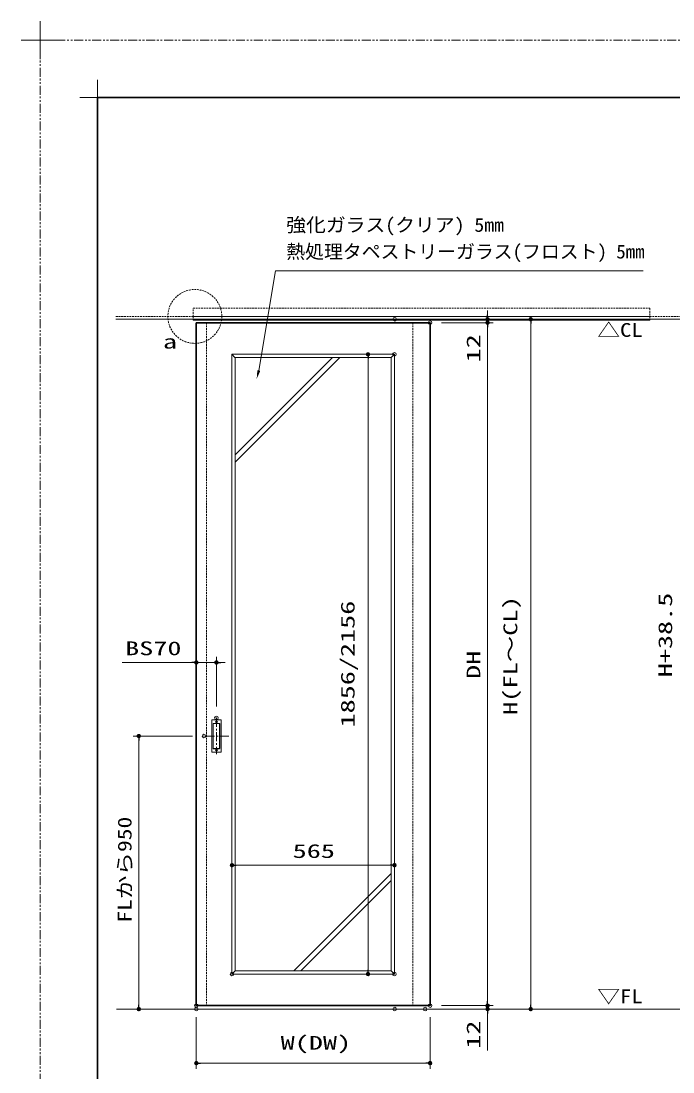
# Model space of a CAD drawing. Units: millimetres, scale not verified. Extents: x -1306 to 1306, y -607 to 607.
# Drawn here: x -1306 to -853, y -124 to 607 of the extents above; entities that cross this region are included whole.
import ezdxf
from ezdxf.enums import TextEntityAlignment as Align

# ---------------------------------------------------------------- set-up
doc = ezdxf.new("R2010")
doc.units = ezdxf.units.MM
doc.header["$LTSCALE"] = 5
doc.header["$PDMODE"] = 32
doc.header["$PDSIZE"] = 2.5
for name, pattern in [('USER1', [2.5, 1.25, -0.25, 0.25, -0.25, 0.25, -0.25]), ('USER2', [0.375, 0.25, -0.125]), ('USER3', [2, 1.25, -0.25, 0.25, -0.25])]:
    doc.linetypes.add(name, pattern=pattern)
for name, color, linetype, lineweight in [('0-1_線(黄)', 2, 'Continuous', 15), ('0-3_陰線', 4, 'USER1', 9), ('0-B_点線(水)', 4, 'USER2', 9), ('0-C_中心線', 3, 'USER3', 9), ('0-D_線(白)', 7, 'Continuous', 30), ('1-0_線(水)', 4, 'Continuous', 9), ('1-1_寸法線', 3, 'Continuous', 13), ('1-4_DEFPOINTS', 7, 'Continuous', 5), ('1-5_0', 3, 'Continuous', 25), ('1-6_点線(黄)', 2, 'USER2', 15), ('1-7_図面枠', 7, 'Continuous', 35), ('1-8_一般', 7, 'Continuous', 5)]:
    doc.layers.add(name, color=color, linetype=linetype, lineweight=lineweight)
doc.styles.add('ＭＳ ゴシック', font='')
doc.styles.get('ＭＳ ゴシック').set_extended_font_data('MS Gothic')

# ---------------------------------------------------------------- blocks, each defined once
blk = doc.blocks.new('_DOT')
at = {"layer": '1-5_0'}
blk.add_line((-2.5, 0), (-5, 0), dxfattribs=at)
for points in [[(0, 0), (-2.5, 0), (-2.48, 0.313)], [(0, 0), (-2.48, -0.313), (-2.5, 0)], [(0, 0), (-2.48, 0.313), (-2.421, 0.622)], [(0, 0), (-2.421, -0.622), (-2.48, -0.313)], [(0, 0), (-2.421, 0.622), (-2.324, 0.92)], [(0, 0), (-2.324, -0.92), (-2.421, -0.622)], [(0, 0), (-2.324, 0.92), (-2.191, 1.204)], [(0, 0), (-2.191, -1.204), (-2.324, -0.92)], [(0, 0), (-2.191, 1.204), (-2.023, 1.469)], [(0, 0), (-2.023, -1.469), (-2.191, -1.204)], [(0, 0), (-2.023, 1.469), (-1.822, 1.711)], [(0, 0), (-1.822, -1.711), (-2.023, -1.469)], [(0, 0), (-1.822, 1.711), (-1.594, 1.926)], [(0, 0), (-1.594, -1.926), (-1.822, -1.711)], [(0, 0), (-1.594, 1.926), (-1.34, 2.111)], [(0, 0), (-1.34, -2.111), (-1.594, -1.926)], [(0, 0), (-1.34, 2.111), (-1.064, 2.262)], [(0, 0), (-1.064, -2.262), (-1.34, -2.111)], [(0, 0), (-1.064, 2.262), (-0.773, 2.378)], [(0, 0), (-0.773, -2.378), (-1.064, -2.262)], [(0, 0), (-0.773, 2.378), (-0.468, 2.456)], [(0, 0), (-0.468, -2.456), (-0.773, -2.378)], [(0, 0), (-0.468, 2.456), (-0.157, 2.495)], [(0, 0), (-0.157, -2.495), (-0.468, -2.456)], [(0, 0), (-0.157, 2.495), (0.157, 2.495)], [(0, 0), (0.157, -2.495), (-0.157, -2.495)], [(0, 0), (0.157, 2.495), (0.468, 2.456)], [(0, 0), (0.468, 2.456), (0.773, 2.378)], [(0, 0), (0.773, 2.378), (1.064, 2.262)], [(0, 0), (1.064, 2.262), (1.34, 2.111)], [(0, 0), (1.34, 2.111), (1.594, 1.926)], [(0, 0), (1.594, 1.926), (1.822, 1.711)], [(0, 0), (1.822, 1.711), (2.023, 1.469)], [(0, 0), (2.023, 1.469), (2.191, 1.204)], [(0, 0), (2.191, 1.204), (2.324, 0.92)], [(0, 0), (2.324, 0.92), (2.421, 0.622)], [(0, 0), (2.421, 0.622), (2.48, 0.313)], [(0, 0), (2.48, 0.313), (2.5, 0)], [(0, 0), (0.468, -2.456), (0.157, -2.495)], [(0, 0), (0.773, -2.378), (0.468, -2.456)], [(0, 0), (1.064, -2.262), (0.773, -2.378)], [(0, 0), (1.34, -2.111), (1.064, -2.262)], [(0, 0), (1.594, -1.926), (1.34, -2.111)], [(0, 0), (1.822, -1.711), (1.594, -1.926)], [(0, 0), (2.023, -1.469), (1.822, -1.711)], [(0, 0), (2.191, -1.204), (2.023, -1.469)], [(0, 0), (2.324, -0.92), (2.191, -1.204)], [(0, 0), (2.421, -0.622), (2.324, -0.92)], [(0, 0), (2.48, -0.313), (2.421, -0.622)], [(0, 0), (2.5, 0), (2.48, -0.313)]]:
    blk.add_solid(points, dxfattribs=at)
blk = doc.blocks.new('グループ-13-1')
at = {"layer": '1-8_一般'}
for p, q in [((62041.6, -14029.5), (62041.6, -13365.5)), ((61709.6, -13697.5), (62373.6, -13697.5))]:
    blk.add_line(p, q, dxfattribs=at)

msp = doc.modelspace()

# ---------------------------------------------------------------- linework, layer by layer
at = {"layer": '0-1_線(黄)'}
for p, q in [((-1240.246, 399.76), (-744.328, 399.76)), ((-1239.903, -80.24), (-342.588, -80.24))]:
    msp.add_line(p, q, dxfattribs=at)
at = {"layer": '0-3_陰線'}
for p in [(387.036, 594), (-1292.964, -594)]:
    msp.add_line(p, (-1292.964, 594), dxfattribs=at)
at = {"layer": '0-B_点線(水)'}
for p, q in [((-1240.246, 401.66), (-848.33, 401.66)), ((-1186.624, 401.66), (-868.824, 401.66)), ((-1186.524, 401.66), (-1186.524, 399.76)), ((-1177.324, 397.36), (-1177.324, -77.84)), ((-1033.724, 397.36), (-1033.724, -77.84))]:
    msp.add_line(p, q, dxfattribs=at)
for points in [[(-1186.624, 401.66), (-1186.624, 407.46), (-868.824, 407.46)], [(-868.824, 407.46), (-868.824, 401.66), (-868.824, 399.76)]]:
    msp.add_lwpolyline(points, dxfattribs=at)
at = {"layer": '0-C_中心線'}
for p, q in [((-1170.324, 122.329), (-1170.324, 97.191)), ((-1161.634, 109.76), (-1179.014, 109.76))]:
    msp.add_line(p, q, dxfattribs=at)
at = {"layer": '0-D_線(白)'}
msp.add_line((-1184.324, 397.36), (-1184.324, -77.84), dxfattribs=at)
msp.add_lwpolyline([(-1184.324, 397.36), (-1021.724, 397.36), (-1021.724, -77.84), (-1184.324, -77.84)], dxfattribs=at)
at = {"layer": '1-0_線(水)'}
for p, q in [((-868.924, 399.06), (-868.924, 399.76)), ((-1157.424, 373.16), (-1159.524, 375.36)), ((-1089.524, 373.16), (-1157.324, 305.36)), ((-1084.524, 373.16), (-1157.324, 300.36)), ((-1048.724, 373.16), (-1046.524, 375.36)), ((-1173.604, 98.88), (-1173.604, 120.64)), ((-1173.284, 120.96), (-1167.364, 120.96)), ((-1172.644, 101.28), (-1172.644, 118.24)), ((-1172.564, 101.36), (-1172.564, 118.16)), ((-1172.324, 118.56), (-1168.324, 118.56)), ((-1172.244, 118.48), (-1168.404, 118.48)), ((-1168.084, 118.16), (-1168.084, 101.36)), ((-1168.004, 118.24), (-1168.004, 101.28)), ((-1167.044, 120.64), (-1167.044, 98.88)), ((-1167.364, 98.56), (-1173.284, 98.56)), ((-1168.324, 100.96), (-1172.324, 100.96)), ((-1168.404, 101.04), (-1172.244, 101.04)), ((-1048.724, 14.16), (-1116.524, -53.64)), ((-1048.724, 9.16), (-1111.524, -53.64)), ((-1157.324, -53.64), (-1159.524, -55.84)), ((-1048.724, -53.64), (-1046.524, -55.84))]:
    msp.add_line(p, q, dxfattribs=at)
for points in [[(-1186.524, 399.76), (-1186.524, 399.06), (-868.924, 399.06)], [(-1157.424, 373.16), (-1048.724, 373.16), (-1048.724, -53.64), (-1157.324, -53.64), (-1157.324, 373.16)]]:
    msp.add_lwpolyline(points, dxfattribs=at)
msp.add_lwpolyline([(-1159.524, 375.36), (-1159.524, -55.84), (-1046.524, -55.84), (-1046.524, 375.36)], close=True, dxfattribs=at)
for centre in [(-1170.324, 119.68), (-1170.324, 99.84)]:
    msp.add_circle(centre, 0.64, dxfattribs=at)
for centre, start, end in [((-1173.284, 120.64), 90, 180), ((-1172.324, 118.24), 90, 180), ((-1172.244, 118.16), 90, 180), ((-1168.404, 118.16), 0, 90), ((-1168.324, 118.24), 0, 90), ((-1167.364, 120.64), 0, 90), ((-1173.284, 98.88), 180, 270), ((-1172.324, 101.28), 180, 270), ((-1172.244, 101.36), 180, 270), ((-1168.404, 101.36), 270, 0), ((-1168.324, 101.28), 270, 0), ((-1167.364, 98.88), 270, 0)]:
    msp.add_arc(centre, 0.32, start, end, dxfattribs=at)
at = {"layer": '1-1_寸法線'}
for p, q in [((-981.724, 402.76), (-981.724, 405.76)), ((-1038.324, 399.76), (-947.724, 399.76)), ((-1038.324, 399.76), (-977.724, 399.76)), ((-1013.724, 397.36), (-977.724, 397.36)), ((-1013.724, 397.36), (-977.724, 397.36)), ((-981.724, 399.76), (-981.724, 397.36)), ((-951.724, 396.76), (-951.724, -77.24)), ((-981.724, 394.36), (-981.724, -74.84)), ((-981.724, 394.36), (-981.724, 368.598)), ((-1054.524, 375.36), (-1068.898, 375.36)), ((-1064.898, 372.36), (-1064.898, -52.84)), ((-1187.324, 160.96), (-1235.943, 160.96)), ((-1184.324, -69.84), (-1184.324, 164.96)), ((-1170.324, 160.96), (-1184.324, 160.96)), ((-1170.324, 130.329), (-1170.324, 164.96)), ((-1167.324, 160.96), (-1164.324, 160.96)), ((-1187.014, 109.76), (-1228.324, 109.76)), ((-1224.324, 106.76), (-1224.324, -77.24)), ((-1159.524, -47.84), (-1159.524, 23.892)), ((-1046.524, -47.84), (-1046.524, 23.892)), ((-1156.524, 19.892), (-1049.524, 19.892)), ((-1054.524, -55.84), (-1068.898, -55.84)), ((-981.724, -74.84), (-981.724, -71.84)), ((-1192.324, -80.24), (-1228.324, -80.24)), ((-1038.324, -80.24), (-947.724, -80.24)), ((-1017.144, -80.24), (-977.724, -80.24)), ((-1013.724, -77.84), (-977.724, -77.84)), ((-1013.724, -77.84), (-977.724, -77.84)), ((-981.724, -77.84), (-981.724, -80.24)), ((-1184.324, -85.84), (-1184.324, -121.84)), ((-1021.724, -85.84), (-1021.724, -121.84)), ((-981.724, -83.24), (-981.724, -109.002)), ((-1181.324, -117.84), (-1024.724, -117.84))]:
    msp.add_line(p, q, dxfattribs=at)
msp.add_lwpolyline([(-873.61, 433.47), (-1129.172, 433.47), (-1140.853, 364.053)], dxfattribs=at)
msp.add_solid([(-1142.334, 358.239), (-1141.863, 364.31), (-1139.843, 363.796)], dxfattribs=at)
at = {"layer": '1-4_DEFPOINTS'}
for p, q in [((-1252.964, 541.55), (-1252.964, 566.45)), ((-1265.414, 554), (-1240.514, 554))]:
    msp.add_line(p, q, dxfattribs=at)
for p in [(-1046.324, 399.76), (-1021.724, 397.36), (-981.724, 399.76), (-1046.524, 375.36), (-1170.324, 160.96), (-1170.324, 122.329), (-1179.014, 109.76), (-1046.524, 19.892), (-1159.524, -55.84), (-1064.898, -55.84), (-1046.524, -55.84), (-1046.524, -55.84), (-1224.324, -80.24), (-1184.324, -77.84), (-1184.324, -80.24), (-1046.324, -80.24), (-1025.144, -80.24), (-1021.724, -77.84), (-1021.724, -77.84), (-981.724, -77.84), (-981.724, -77.84), (-951.724, -80.24), (-1021.724, -117.84)]:
    msp.add_point(p, dxfattribs=at)
at = {"layer": '1-6_点線(黄)'}
msp.add_circle((-1185.347, 401.74), 18.755, dxfattribs=at)
at = {"layer": '1-7_図面枠'}
msp.add_lwpolyline([(-1252.964, -554), (347.036, -554), (347.036, 554), (-1252.964, 554)], close=True, dxfattribs=at)

# ---------------------------------------------------------------- block references
at = {"layer": '0-3_陰線', "xscale": 0.04, "yscale": 0.04}
msp.add_blockref('グループ-13-1', (-3774.629, 1141.9), dxfattribs=at)
at = {"layer": '1-1_寸法線', "xscale": 0.6, "yscale": 0.6}
for p, rotation in [((-981.724, 399.76), 270), ((-981.724, 397.36), 90), ((-981.724, 397.36), 90), ((-951.724, 399.76), 90), ((-1064.898, 375.36), 90), ((-1170.324, 160.96), 180), ((-1224.324, 109.76), 90), ((-1159.524, 19.892), 180), ((-1064.898, -55.84), 270), ((-1224.324, -80.24), 270), ((-981.724, -77.84), 270), ((-981.724, -77.84), 270), ((-981.724, -80.24), 90), ((-951.724, -80.24), 270), ((-1184.324, -117.84), 180)]:
    msp.add_blockref('_DOT', p, dxfattribs=dict(at, rotation=rotation))
for p in [(-1184.324, 160.96), (-1046.524, 19.892), (-1021.724, -117.84)]:
    msp.add_blockref('_DOT', p, dxfattribs=at)

# ---------------------------------------------------------------- texts
at = {"layer": '0-1_線(黄)', "style": 'ＭＳ ゴシック'}
for s, height, width, p in [('△CL', 9.621, 1.2, (-905.359, 384.597)), ('a', 9.604, 1.5, (-1207.519, 376.464)), ('▽FL', 9.621, 1.2, (-905.359, -79.031))]:
    msp.add_text(s, height=height, dxfattribs=dict(at, width=width)).set_placement(p, align=Align.BOTTOM_LEFT)
at = {"layer": '1-1_寸法線', "style": 'ＭＳ ゴシック'}
for s, height, width, p in [('強化ガラス(クリア) 5mm', 9.621, 1.05, (-1121.772, 457.72)), ('BS70', 9.604, 1.5, (-1233.848, 163.11)), ('565', 9.604, 1.5, (-1117.31, 22.042)), ('W(DW)', 9.604, 1.5, (-1125.643, -111.405))]:
    msp.add_text(s, height=height, dxfattribs=dict(at, width=width)).set_placement(p, align=Align.BOTTOM_LEFT)
msp.add_text('熱処理タペストリーガラス(フロスト) 5mm', height=9.621, dxfattribs=at).set_placement((-1121.772, 439.149), align=Align.BOTTOM_LEFT)
for s, height, width, p in [('12', 9.604, 1.5, (-983.874, 369.741)), ('H+38.5', 9.604, 1.5, (-850.479, 150.676)), ('1856/2156', 9.604, 1.5, (-1071.333, 115.712)), ('H(FL～CL)', 9.621, 1.4, (-958.159, 124.474)), ('DH', 9.604, 1.5, (-983.874, 149.522)), ('FLから950', 9.621, 1.25, (-1226.474, -20.097)), ('12', 9.604, 1.5, (-983.874, -107.859))]:
    msp.add_text(s, height=height, rotation=90, dxfattribs=dict(at, width=width)).set_placement(p, align=Align.BOTTOM_LEFT)

doc.saveas('drawing.dxf')
